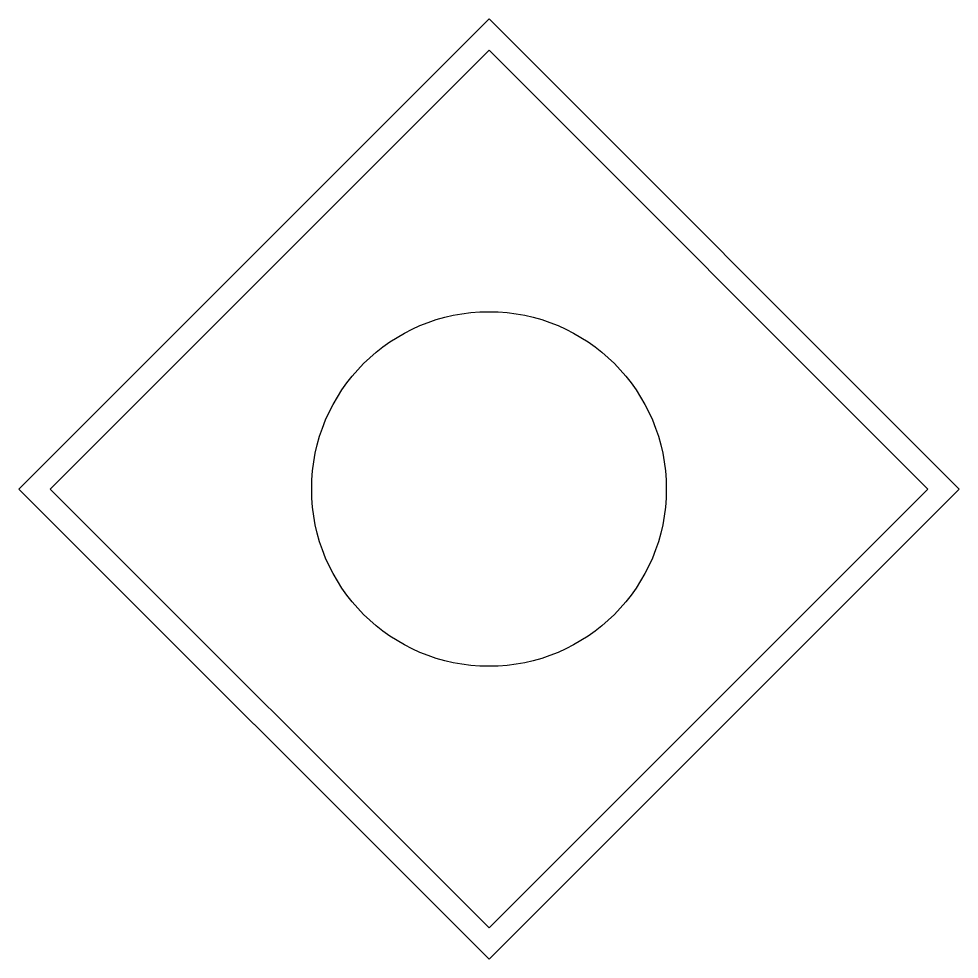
# Model space of a CAD drawing. Header units: feet. Extents: x -0.53 to 0.53, y -0.53 to 0.53.
import ezdxf

# ---------------------------------------------------------------- set-up
doc = ezdxf.new("R2010")
doc.units = ezdxf.units.FT
doc.header["$MEASUREMENT"] = 0
doc.layers.add('3DFACE', color=7, linetype='Continuous')

msp = doc.modelspace()

# ---------------------------------------------------------------- linework, layer by layer
msp.add_circle((0, 0, 1.0001), 0.2)
msp.add_3dface([(-0.4951, 0, 1.0001), (0, -0.4951, 1.0001), (0.4951, 0, 1.0001), (0, 0.4951, 1.0001)])
at = {"layer": '3DFACE'}
msp.add_3dface([(-0.5303, 0, 1), (0, 0.5303, 1), (0.5303, 0, 1), (0, -0.5303, 1)], dxfattribs=at)
at = {"layer": 'Defpoints'}
msp.add_point((0, 0), dxfattribs=at)

doc.saveas('drawing.dxf')
